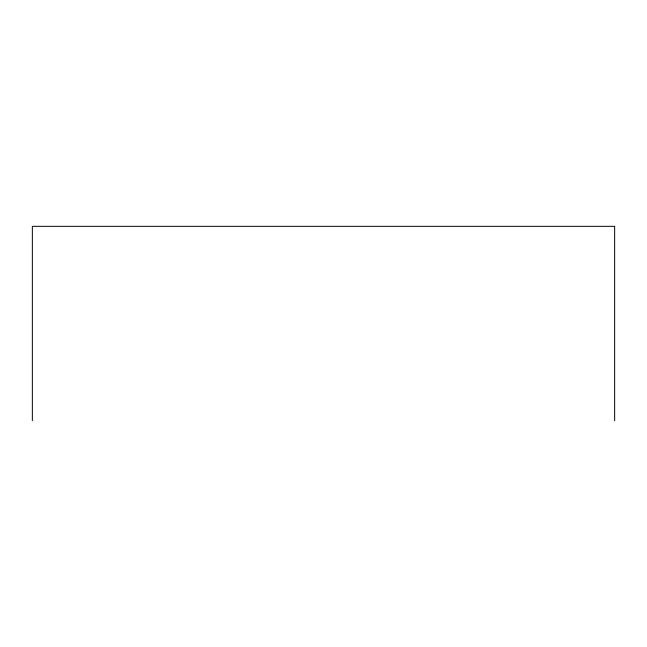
<?xml version="1.0" encoding="UTF-8"?>
<svg xmlns="http://www.w3.org/2000/svg" width="647" height="647" viewBox="0 0 647 647"><rect width="100%" height="100%" fill="white"/><g stroke="black" fill="none" stroke-linecap="round" stroke-linejoin="round"><path stroke-width="0.97" d="M614.65 420.663L614.65 226.337L32.35 226.337L32.35 420.663"/></g></svg>
